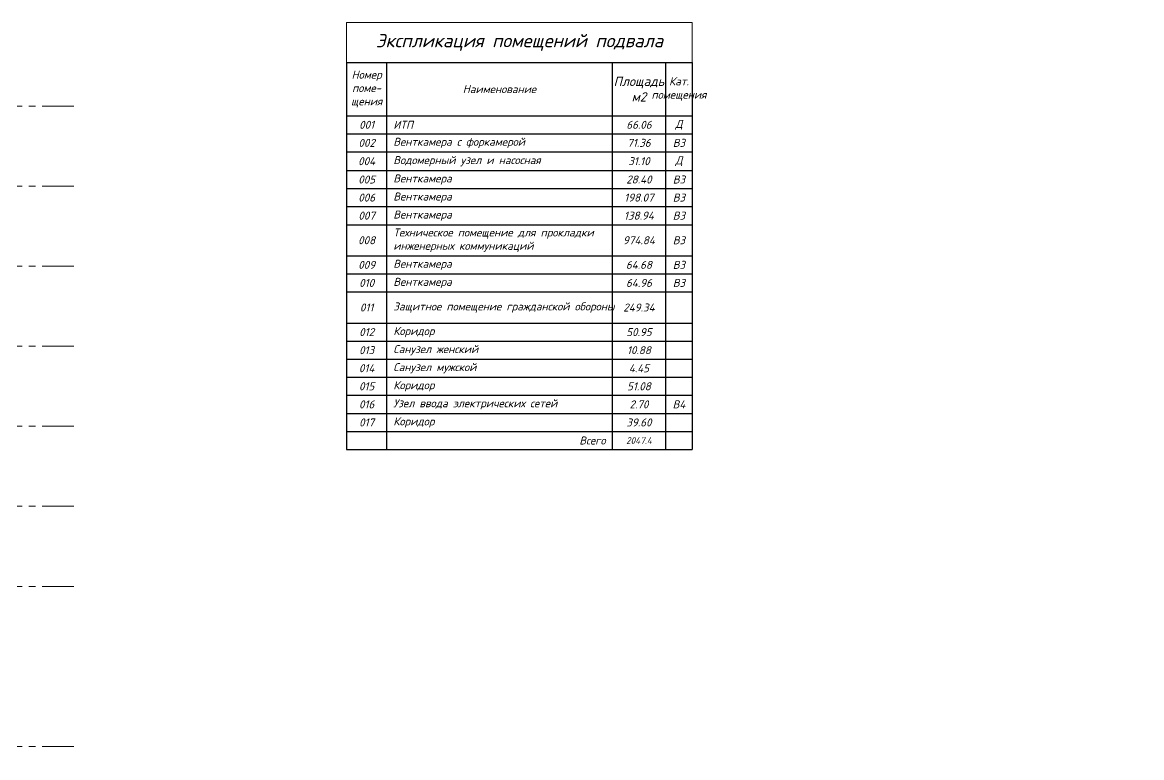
# Model space of a CAD drawing. Header units: millimetres. Extents: x -8417289 to 9420486, y -51311 to 166017.
# Drawn here: x -278051 to -236104, y 106183 to 133737 of the extents above; entities that cross this region are included whole.
import ezdxf
from ezdxf import colors
from ezdxf.entities.mleader import LeaderData, LeaderLine
from ezdxf.math import Vec2, Vec3

# ---------------------------------------------------------------- set-up
doc = ezdxf.new("R2010")
doc.units = ezdxf.units.MM
doc.linetypes.add('CENTER', pattern=[2, 1.25, -0.25, 0.25, -0.25])
doc.layers.get('Defpoints').update_dxf_attribs({"color": 6})
for name, color, linetype, lineweight in [('_АР ТЕКСТ', 250, 'Continuous', 25), ('АР_Оси', 193, 'Continuous', 9), ('АР_Отметки', 250, 'Continuous', 15)]:
    doc.layers.add(name, color=color, linetype=linetype, lineweight=lineweight)
doc.layers.add('АР_Таблицы', color=250, linetype='Continuous')
doc.styles.add('ISOCPEUR', font='isocpeui.ttf', dxfattribs={"height": 250})

# ---------------------------------------------------------------- blocks, each defined once
blk = doc.blocks.new('*T608')
at = {"layer": 'Defpoints', "color": 8, "linetype": 'ByBlock', "lineweight": 0, "transparency": 16777216}
for p, q in [((0, 0), (12955, 0)), ((0, 0), (0, -1500)), ((12955, 0), (12955, -1500))]:
    blk.add_line(p, q, dxfattribs=at)
at = {"layer": 'АР_Таблицы', "color": 8, "linetype": 'ByBlock', "lineweight": 30, "transparency": 16777216}
for p, q in [((0, -1500), (12955, -1500)), ((0, -1500), (0, -16008)), ((1500, -1500), (1500, -16008)), ((9955, -1500), (9955, -16008)), ((11955, -1500), (11955, -16008)), ((12955, -1500), (12955, -16008)), ((0, -3500), (12955, -3500)), ((0, -16008), (12955, -16008))]:
    blk.add_line(p, q, dxfattribs=at)
at = {"layer": 'АР_Таблицы', "color": 8, "linetype": 'ByBlock', "lineweight": -2, "transparency": 16777216}
for p, q in [((0, -4177), (12955, -4177)), ((0, -4854), (12955, -4854)), ((0, -5551), (12955, -5551)), ((0, -6228), (12955, -6228)), ((0, -6905), (12955, -6905)), ((0, -7582), (12955, -7582)), ((0, -8748), (12955, -8748)), ((0, -9425), (12955, -9425)), ((0, -10102), (12955, -10102)), ((0, -11269), (12955, -11269)), ((0, -11946), (12955, -11946)), ((0, -12623), (12955, -12623)), ((0, -13300), (12955, -13300)), ((0, -13977), (12955, -13977)), ((0, -14654), (12955, -14654)), ((0, -15331), (12955, -15331))]:
    blk.add_line(p, q, dxfattribs=at)
at = {"layer": 'АР_Таблицы', "color": 8, "transparency": 16777216, "style": 'ISOCPEUR'}
for s, insert, char_height, width, attachment_point in [('Экспликация помещений подвала', (6477, -750), 500, 12854.8, 5), ('Номер поме- щения', (750, -2500), 300, 1400, 5), ('Площадь м2', (10955, -2500), 350, 1900, 5), ('Кат. помещения', (12455, -2500), 300, 900, 5), ('Наименование', (5727, -2500), 300, 8354.8, 5), ('001', (750, -3838), 300, 1223.08, 5), ('ИТП', (1750, -3838), 300, 7954.8, 4), ('66.06', (10955, -3838), 300, 1500, 5), ('{\\C8;Д}', (12455, -3838), 300, 900, 5), ('002', (750, -4515), 300, 1223.08, 5), ('Венткамера с форкамерой', (1750, -4515), 300, 7954.8, 4), ('71.36', (10955, -4515), 300, 1500, 5), ('{\\C8;В3}', (12455, -4515), 300, 900, 5), ('Водомерный узел и насосная', (1750, -5202), 300, 7954.8, 4), ('{\\C8;Д}', (12455, -5202), 300, 900, 5), ('004', (750, -5202), 300, 1223.08, 5), ('31.10', (10955, -5202), 300, 1500, 5), ('005', (750, -5889), 300, 1223.08, 5), ('Венткамера', (1750, -5889), 300, 7954.8, 4), ('28.40', (10955, -5889), 300, 1500, 5), ('{\\C8;В3}', (12455, -5889), 300, 900, 5), ('006', (750, -6566), 300, 1223.08, 5), ('Венткамера', (1750, -6566), 300, 7954.8, 4), ('198.07', (10955, -6566), 300, 1500, 5), ('{\\C8;В3}', (12455, -6566), 300, 900, 5), ('007', (750, -7243), 300, 1223.08, 5), ('Венткамера', (1750, -7243), 300, 7954.8, 4), ('138.94', (10955, -7243), 300, 1500, 5), ('{\\C8;В3}', (12455, -7243), 300, 900, 5), ('Техническое помещение для прокладки инженерных коммуникаций', (1750, -8165), 300, 7954.8, 4), ('008', (750, -8165), 300, 1223.08, 5), ('974.84', (10955, -8165), 300, 1500, 5), ('{\\C8;В3}', (12455, -8165), 300, 900, 5), ('009', (750, -9087), 300, 1223.08, 5), ('Венткамера', (1750, -9087), 300, 7954.8, 4), ('64.68', (10955, -9087), 300, 1500, 5), ('{\\C8;В3}', (12455, -9087), 300, 900, 5), ('010', (750, -9764), 300, 1223.08, 5), ('Венткамера', (1750, -9764), 300, 7954.8, 4), ('64.96', (10955, -9764), 300, 1500, 5), ('{\\C8;В3}', (12455, -9764), 300, 900, 5), ('011', (750, -10686), 300, 1223.08, 5), ('Защитное помещение гражданской обороны', (1750, -10686), 300, 7954.8, 4), ('249.34', (10955, -10686), 300, 1500, 5), ('012', (750, -11608), 300, 1223.08, 5), ('Коридор', (1750, -11608), 300, 7954.8, 4), ('50.95', (10955, -11608), 300, 1500, 5), ('013', (750, -12285), 300, 1223.08, 5), ('Санузел женский', (1750, -12285), 300, 7954.8, 4), ('10.88', (10955, -12285), 300, 1500, 5), ('014', (750, -12962), 300, 1223.08, 5), ('Санузел мужской', (1750, -12962), 300, 7954.8, 4), ('4.45', (10955, -12962), 300, 1500, 5), ('015', (750, -13639), 300, 1223.08, 5), ('Коридор', (1750, -13639), 300, 7954.8, 4), ('51.08', (10955, -13639), 300, 1500, 5), ('016', (750, -14316), 300, 1223.08, 5), ('Узел ввода электрических сетей', (1750, -14316), 300, 7954.8, 4), ('2.70', (10955, -14316), 300, 1500, 5), ('{\\C8;В4}', (12455, -14316), 300, 900, 5), ('017', (750, -14993), 300, 1223.08, 5), ('Коридор', (1750, -14993), 300, 7954.8, 4), ('39.60', (10955, -14993), 300, 1500, 5), ('Всего', (9705, -15670), 300, 7954.8, 6), ('2047.4', (10955, -15670), 250, 1980, 5)]:
    blk.add_mtext(s, dxfattribs=dict(at, insert=insert, char_height=char_height, width=width, attachment_point=attachment_point))
blk = doc.blocks.new('_DotSmall')
at = {"color": 8, "linetype": 'ByBlock', "const_width": 0.5}
blk.add_lwpolyline([(-0.0625, 0, 1), (0.0625, 0, 1)], format="xyb", close=True, dxfattribs=at)

msp = doc.modelspace()

# ---------------------------------------------------------------- linework, layer by layer
at = {"layer": 'АР_Оси', "color": 8, "linetype": 'CENTER', "ltscale": 1000}
for p, q in [((-359305.77, 130600.68), (-276127.36, 130600.68)), ((-359305.77, 127600.68), (-276127.36, 127600.68)), ((-359305.77, 124600.68), (-276127.36, 124600.68)), ((-359305.77, 121600.68), (-276127.36, 121600.68)), ((-359305.77, 118600.68), (-276127.36, 118600.68)), ((-359305.77, 115600.68), (-276127.36, 115600.68)), ((-359305.77, 112600.68), (-276127.36, 112600.68)), ((-359305.77, 106600.68), (-276127.36, 106600.68))]:
    msp.add_line(p, q, dxfattribs=at)

# ---------------------------------------------------------------- block references
msp.add_blockref('*T608', (-265898.67, 133737.4))

# ---------------------------------------------------------------- leaders
at = {"layer": '_АР ТЕКСТ', "color": 8}
ml = msp.add_multileader_mtext('Standard', dxfattribs=at)
ml.set_content('{\\W0.8;-2,550}', color=8, style='ISOCPEUR')
ml.set_leader_properties(color=8, linetype='Continuous', lineweight=-1)
ml.set_arrow_properties(name='DOTSMALL')
ml.build(insert=Vec2(0, 0))
ml.multileader.update_dxf_attribs({"has_text_frame": 1, "text_left_attachment_type": 4, "text_right_attachment_type": 4, "dogleg_length": 100, "arrow_head_size": 180})
ctx = ml.context
ctx.base_point, ctx.char_height, ctx.arrow_head_size, ctx.landing_gap_size, ctx.plane_origin = Vec3(-302775.82, 123943.26, -1.96), 250, 180, 50, Vec3(-302295.49, 121699.25, -1.96)
ctx.left_attachment, ctx.right_attachment = 4, 4
notes = []
notes.append((ctx, [(0, (0, 0, 0), (0, 0), (1, 0), 1, [])]))
ctx.mtext.insert, ctx.mtext.width, ctx.mtext.defined_height, ctx.mtext.line_spacing_style, ctx.mtext.flow_direction = Vec3(-302725.82, 124276.6, -1.96), 801.0864, 330.71, 2, 5
ml = msp.add_multileader_mtext('Standard', dxfattribs=at)
ml.set_content('{\\W0.8;-2,550}', color=8, style='ISOCPEUR')
ml.set_leader_properties(color=8, linetype='Continuous', lineweight=-1)
ml.set_arrow_properties(name='DOTSMALL')
ml.build(insert=Vec2(0, 0))
ml.multileader.update_dxf_attribs({"has_text_frame": 1, "text_left_attachment_type": 4, "text_right_attachment_type": 4, "dogleg_length": 100, "arrow_head_size": 180})
ctx = ml.context
ctx.base_point, ctx.char_height, ctx.arrow_head_size, ctx.landing_gap_size, ctx.plane_origin = Vec3(-314736.01, 120073.28, -1.96), 250, 180, 50, Vec3(-314255.68, 117829.26, -1.96)
ctx.left_attachment, ctx.right_attachment = 4, 4
notes.append((ctx, [(0, (0, 0, 0), (0, 0), (1, 0), 1, [])]))
ctx.mtext.insert, ctx.mtext.width, ctx.mtext.defined_height, ctx.mtext.line_spacing_style, ctx.mtext.flow_direction = Vec3(-314686.01, 120406.61, -1.96), 801.0864, 330.71, 2, 5
at = {"layer": 'АР_Отметки', "color": 8}
ml = msp.add_multileader_mtext('Standard', dxfattribs=at)
ml.set_content('{\\W0.8;-2,250}', color=8, style='ISOCPEUR')
ml.set_leader_properties(color=8, linetype='Continuous', lineweight=-1)
ml.set_arrow_properties(name='DOTSMALL')
ml.build(insert=Vec2(0, 0))
ml.multileader.update_dxf_attribs({"has_text_frame": 1, "text_left_attachment_type": 4, "text_right_attachment_type": 4, "dogleg_length": 100, "arrow_head_size": 180})
ctx = ml.context
ctx.base_point, ctx.char_height, ctx.arrow_head_size, ctx.landing_gap_size, ctx.plane_origin = Vec3(-297233.62, 128352.86), 250, 180, 50, Vec3(-296855.54, 126878.84)
ctx.left_attachment, ctx.right_attachment = 4, 4
notes.append((ctx, [(0, (0, 0, 0), (0, 0), (1, 0), 1, [])]))
ctx.mtext.insert, ctx.mtext.width, ctx.mtext.defined_height, ctx.mtext.line_spacing_style, ctx.mtext.flow_direction = Vec3(-297183.62, 128686.19), 769.989, 343.89, 2, 5
ml = msp.add_multileader_mtext('Standard', dxfattribs=at)
ml.set_content('{\\W0.8;-2,250}', color=8, style='ISOCPEUR')
ml.set_leader_properties(color=8, linetype='Continuous', lineweight=-1)
ml.set_arrow_properties(name='DOTSMALL')
ml.build(insert=Vec2(0, 0))
ml.multileader.update_dxf_attribs({"has_text_frame": 1, "text_left_attachment_type": 4, "text_right_attachment_type": 4, "dogleg_length": 100, "arrow_head_size": 180})
ctx = ml.context
ctx.base_point, ctx.char_height, ctx.arrow_head_size, ctx.landing_gap_size, ctx.plane_origin = Vec3(-298305.8, 120267.04, 0), 250, 180, 50, Vec3(-302964.31, 116414.73, 0)
ctx.left_attachment, ctx.right_attachment = 4, 4
notes.append((ctx, [(0, (0, 0, 0), (0, 0), (1, 0), 1, [])]))
ctx.mtext.insert, ctx.mtext.width, ctx.mtext.defined_height, ctx.mtext.line_spacing_style, ctx.mtext.flow_direction = Vec3(-298255.8, 120600.38, 0), 769.989, 343.89, 2, 5
ml = msp.add_multileader_mtext('Standard', dxfattribs=at)
ml.set_content('{\\W0.8;-2,250}', color=8, style='ISOCPEUR')
ml.set_leader_properties(color=8, linetype='Continuous', lineweight=-1)
ml.set_arrow_properties(name='DOTSMALL')
ml.build(insert=Vec2(0, 0))
ml.multileader.update_dxf_attribs({"has_text_frame": 1, "text_left_attachment_type": 4, "text_right_attachment_type": 4, "dogleg_length": 100, "arrow_head_size": 180})
ctx = ml.context
ctx.base_point, ctx.char_height, ctx.arrow_head_size, ctx.landing_gap_size, ctx.plane_origin = Vec3(-336127.5, 116985.86, 0), 250, 180, 50, Vec3(-337173.96, 115928.76, 0)
ctx.left_attachment, ctx.right_attachment = 4, 4
notes.append((ctx, [(0, (0, 0, 0), (0, 0), (1, 0), 1, [])]))
ctx.mtext.insert, ctx.mtext.width, ctx.mtext.defined_height, ctx.mtext.line_spacing_style, ctx.mtext.flow_direction = Vec3(-336077.5, 117319.19, 0), 769.989, 343.89, 2, 5
ml = msp.add_multileader_mtext('Standard', dxfattribs=at)
ml.set_content('{\\W0.8;-2,650}', color=8, style='ISOCPEUR')
ml.set_leader_properties(color=8, linetype='Continuous', lineweight=-1)
ml.set_arrow_properties(name='DOTSMALL')
ml.build(insert=Vec2(0, 0))
ml.multileader.update_dxf_attribs({"has_text_frame": 1, "text_left_attachment_type": 4, "text_right_attachment_type": 4, "dogleg_length": 100, "arrow_head_size": 180})
ctx = ml.context
ctx.base_point, ctx.char_height, ctx.arrow_head_size, ctx.landing_gap_size, ctx.plane_origin = Vec3(-302139.5, 114233.67), 250, 180, 50, Vec3(-302336.26, 112502.85)
ctx.left_attachment, ctx.right_attachment = 4, 4
notes.append((ctx, [(0, (0, 0, 0), (0, 0), (1, 0), 1, [])]))
ctx.mtext.insert, ctx.mtext.width, ctx.mtext.defined_height, ctx.mtext.line_spacing_style, ctx.mtext.flow_direction = Vec3(-302089.5, 114567), 881.1858, 430.99, 2, 5
for ctx, leaders in notes:
    for number, flags, end, landing, length, lines in leaders:
        leader = LeaderData()
        leader.index, (leader.has_last_leader_line, leader.has_dogleg_vector, leader.attachment_direction) = number, flags
        leader.last_leader_point, leader.dogleg_vector, leader.dogleg_length = Vec3(end), Vec3(landing), length
        for number, points, colour, breaks in lines:
            line = LeaderLine()
            line.index, line.vertices, line.color, line.breaks = number, Vec3.list(points), colors.encode_raw_color(colour), breaks
            leader.lines.append(line)
        ctx.leaders.append(leader)

doc.saveas('drawing.dxf')
